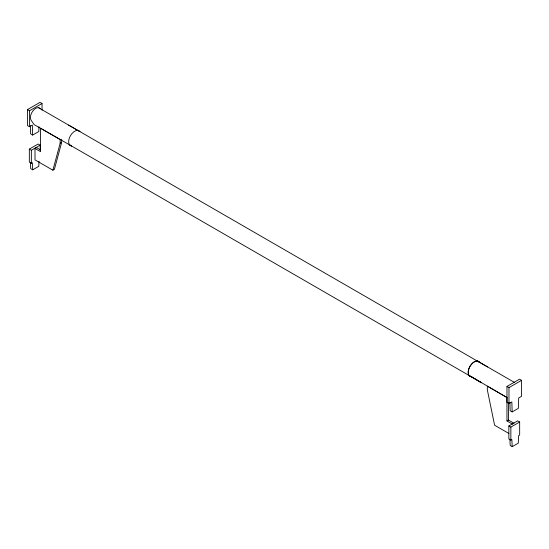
<?xml version="1.0" encoding="UTF-8"?>
<svg xmlns="http://www.w3.org/2000/svg" width="549" height="549" viewBox="0 0 549 549"><rect width="100%" height="100%" fill="white"/><g stroke="black" fill="none" stroke-linecap="round" stroke-linejoin="round"><path stroke-width="0.82" d="M40.653 149.98L36.509 147.585L34.999 148.456L34.999 159.876L52.889 170.204L54.399 169.332L61.666 142.383L61.666 139.412M42.04 110.232L42.04 103.507L40.029 102.347L27.45 109.608L27.45 125.577L29.461 126.737L32.322 125.083L32.679 135.054L38.828 131.506L38.993 126.716M506.96 420.939L508.47 420.067L514.001 423.265L512.491 424.137L506.96 420.939L506.96 397.497L487.334 386.167L487.334 389.886L494.601 425.221L508.916 433.49M508.47 420.067L508.47 402.486M39.041 161.269L38.78 166.32L32.727 169.813L30.71 168.653L30.367 162.319M52.889 170.204L60.157 143.255L60.157 139.535L40.53 128.205L40.53 151.654L34.999 148.456M27.45 109.608L29.461 110.768L42.04 103.507M32.727 169.813L32.336 162.689L31.348 163.259L29.337 162.099L29.337 149.108L38.135 144.03L40.152 145.19L40.152 150.062M29.337 149.108L31.348 150.268L40.152 145.19M60.157 143.255L61.666 142.383M512.183 411.901L511.833 401.93L508.971 403.584L506.96 402.417L506.96 386.448L519.539 379.187L521.55 380.347L521.55 396.316L518.688 397.97L518.338 408.353L512.183 411.901L510.172 410.741L509.877 402.431M506.96 386.448L508.971 387.615L521.55 380.347M512.231 446.653L511.846 439.536L510.865 440.106L508.848 438.939L508.848 425.949L517.652 420.87L519.663 422.03L519.663 435.021L518.675 435.59L518.29 443.16L512.231 446.653L510.22 445.493L509.877 439.166M508.848 425.949L510.865 427.115L519.663 422.03M487.697 366.972L479.545 362.299A8.592 4.962 -60 0 0 469.985 366.361A8.592 4.962 -60 0 0 471.241 376.669L506.981 397.545M477.321 361.009L514.468 382.427M38.382 107.631L79.982 131.671A8.592 4.962 -60 0 0 70.423 135.74A8.592 4.962 -60 0 0 71.679 146.048L34.58 124.87A2.738 1.578 -60 0 1 34.045 124.486L31.094 120.231A7.542 4.358 -60 0 1 33.064 110.706A7.542 4.358 -60 0 1 40.338 108.75M69.455 144.764L471.186 376.703A8.592 4.962 -60 0 1 469.93 366.396A8.592 4.962 -60 0 1 479.49 362.326L68.577 125.062M32.679 135.054L30.662 133.894L30.367 125.584M469.018 375.386L481.404 382.708L471.241 376.669M510.865 427.115L510.865 440.106M508.971 387.615L508.971 403.584M31.348 150.268L31.348 163.259M29.461 110.768L29.461 126.737"/></g></svg>
